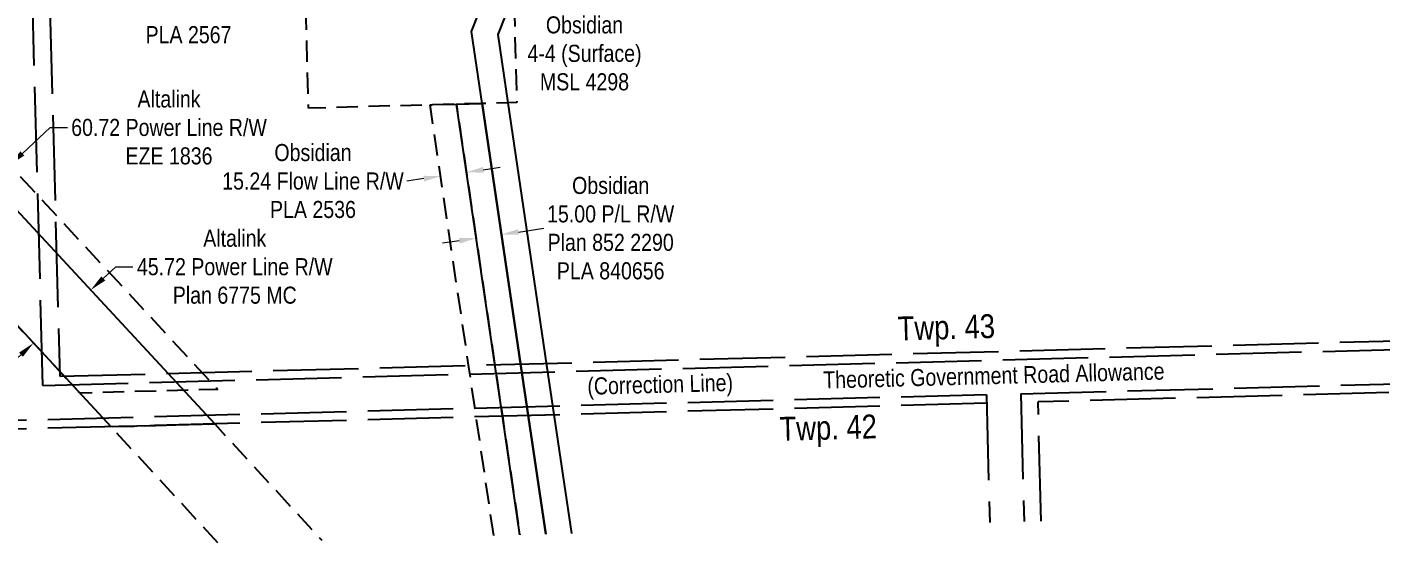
# Model space of a CAD drawing. Extents: x 626623 to 631574, y 5837036 to 5839705.
# Drawn here: x 627570 to 628363, y 5837047 to 5837349 of the extents above; entities that cross this region are included whole.
import ezdxf
from ezdxf.enums import TextEntityAlignment as Align

# ---------------------------------------------------------------- set-up
doc = ezdxf.new("R2010")
doc.units = 0
doc.header["$LTSCALE"] = 5
doc.header["$PDSIZE"] = 0.5
for name, pattern in [('foc-ACCESSROAD', [3.75, 2.5, -1.25]), ('foc-FLOWLINE', [3.75, 2.5, -1.25]), ('foc-UNSURVEYED', [12.5, 10, -2.5])]:
    doc.linetypes.add(name, pattern=pattern)
doc.layers.get('Defpoints').update_dxf_attribs({"color": 9})
for name, color, linetype in [('C-FLOWLINE', 13, 'foc-FLOWLINE'), ('C-RW', 13, 'Continuous'), ('C-WS', 13, 'foc-ACCESSROAD'), ('D-TXT', 6, 'Continuous'), ('F-EZE', 190, 'foc-FLOWLINE'), ('F-RW', 190, 'Continuous'), ('L-ROAD-T', 7, 'Continuous'), ('L-USEC', 7, 'foc-UNSURVEYED')]:
    doc.layers.add(name, color=color, linetype=linetype)
for name, color, linetype, lineweight in [('C-FLOWLINE-T', 13, 'Continuous', 9), ('C-RW-T', 13, 'Continuous', 9), ('C-WS-T', 13, 'Continuous', 9), ('F-EZE-T', 190, 'Continuous', 9), ('F-RW-T', 190, 'Continuous', 9)]:
    doc.layers.add(name, color=color, linetype=linetype, lineweight=lineweight)
doc.styles.add('80CG', font='ARIALN.TTF', dxfattribs={"height": 10})
doc.styles.add('80L', font='ARIALN.TTF', dxfattribs={"height": 10})
doc.dimstyles.new('Compass 5 000', dxfattribs={"dimscale": 5, "dimtxt": 9, "dimasz": 2, "dimexe": 0.2, "dimexo": 0.0625, "dimgap": 0.5, "dimtad": 0, "dimtih": 1, "dimtoh": 1, "dimzin": 0, "dimdsep": 46, "dimtxsty": '80CG', "dimcen": 0.1, "dimse1": 1, "dimse2": 1, "dimclrd": 256, "dimclrt": 256, "dimaunit": 1, "dimadec": 4, "dimazin": 0, "dimtfac": 0.06, "dimtofl": 0, "dimtmove": 0, "dimatfit": 1, "dimfxl": 0.2, "dimtolj": 1, "dimtzin": 0, "dimlwd": -1, "dimarcsym": 0})

# ---------------------------------------------------------------- blocks, each defined once
blk = doc.blocks.new('*D534')
at = {"layer": 'Defpoints', "color": 0, "transparency": 16777216}
for p in [(627559.55, 5837267.96), (627630.73, 5837191.14), (627585.82, 5837149.53)]:
    blk.add_point(p, dxfattribs=at)
at = {"layer": 'F-EZE-T', "transparency": 16777216}
for p, q in [((627566.88, 5837274.76), (627583.24, 5837289.92)), ((627583.24, 5837289.92), (627593.24, 5837289.92)), ((627507.3, 5837219.55), (627499.97, 5837212.76))]:
    blk.add_line(p, q, dxfattribs=at)
for points in [[(627565.75, 5837275.98), (627568.01, 5837273.54), (627559.55, 5837267.96)], [(627506.17, 5837220.78), (627508.44, 5837218.33), (627514.64, 5837226.35)]]:
    blk.add_solid(points, dxfattribs=at)
at = {"layer": 'F-EZE-T', "transparency": 16777216, "insert": (627652.79, 5837289.92), "char_height": 10, "attachment_point": 5, "style": '80CG'}
blk.add_mtext('\\A1;Altalink\\P60.72 Power Line R/W\\PEZE 1836', dxfattribs=at)
blk = doc.blocks.new('*D561')
at = {"layer": 'C-FLOWLINE-T', "transparency": 16777216}
for p, q in [((627836.88, 5837265.16), (627846.77, 5837266.62)), ((627802, 5837260.01), (627792.11, 5837258.55))]:
    blk.add_line(p, q, dxfattribs=at)
for points in [[(627836.63, 5837266.81), (627837.12, 5837263.51), (627826.98, 5837263.7)], [(627801.76, 5837261.66), (627802.25, 5837258.36), (627811.9, 5837261.47)]]:
    blk.add_solid(points, dxfattribs=at)
at = {"layer": 'Defpoints', "color": 0, "transparency": 16777216}
for p in [(627810.75, 5837269.23), (627825.84, 5837271.46), (627811.9, 5837261.47)]:
    blk.add_point(p, dxfattribs=at)
at = {"layer": 'C-FLOWLINE-T', "transparency": 16777216, "insert": (627737.11, 5837258.55), "char_height": 10, "attachment_point": 5, "style": '80CG'}
blk.add_mtext('\\A1;Obsidian\\P15.24 Flow Line R/W\\PPLA 2536', dxfattribs=at)
blk = doc.blocks.new('*D562')
at = {"layer": 'C-RW-T', "transparency": 16777216}
for p, q in [((627597.41, 5837429.7), (627597.15, 5837439.7)), ((627598.2, 5837399.61), (627599.21, 5837360.93)), ((627599.21, 5837360.93), (627609.21, 5837360.93))]:
    blk.add_line(p, q, dxfattribs=at)
for points in [[(627599.08, 5837429.75), (627595.74, 5837429.66), (627597.67, 5837419.71)], [(627599.86, 5837399.65), (627596.53, 5837399.56), (627597.94, 5837409.6)]]:
    blk.add_solid(points, dxfattribs=at)
at = {"layer": 'Defpoints', "color": 0, "transparency": 16777216}
for p in [(627597.67, 5837419.71), (627640.48, 5837420.82), (627640.75, 5837410.72)]:
    blk.add_point(p, dxfattribs=at)
at = {"layer": 'C-RW-T', "transparency": 16777216, "insert": (627664.21, 5837360.93), "char_height": 10, "attachment_point": 5, "style": '80CG', "bg_fill": 3, "box_fill_scale": 1.1, "bg_fill_color": 256, "bg_fill_true_color": 13158600, "bg_fill_transparency": 0}
blk.add_mtext('\\A1;Obsidian\\P10.06 Flow Line R/W\\PPLA 2567', dxfattribs=at)
blk = doc.blocks.new('*D587')
at = {"layer": 'C-RW-T', "transparency": 16777216}
for p, q in [((627857.41, 5837228.74), (627872.39, 5837230.95)), ((627822.79, 5837223.63), (627812.9, 5837222.16))]:
    blk.add_line(p, q, dxfattribs=at)
for points in [[(627857.17, 5837230.39), (627857.65, 5837227.09), (627847.52, 5837227.28)], [(627822.55, 5837225.27), (627823.04, 5837221.98), (627832.68, 5837225.09)]]:
    blk.add_solid(points, dxfattribs=at)
at = {"layer": 'Defpoints', "color": 0, "transparency": 16777216}
for p in [(627847.52, 5837227.28), (627850.83, 5837204.86), (627835.99, 5837202.67)]:
    blk.add_point(p, dxfattribs=at)
at = {"layer": 'C-RW-T', "transparency": 16777216, "insert": (627911.48, 5837230.95), "char_height": 10, "attachment_point": 5, "style": '80CG'}
blk.add_mtext('\\A1;Obsidian\\P15.00 P/L R/W\\PPlan 852 2290\\PPLA 840656', dxfattribs=at)
blk = doc.blocks.new('*D609')
at = {"layer": 'Defpoints', "color": 0, "transparency": 16777216}
for p in [(627565.76, 5837239.2), (627532.23, 5837208.13), (627606.94, 5837194.75)]:
    blk.add_point(p, dxfattribs=at)
at = {"layer": 'F-RW-T', "transparency": 16777216}
for p, q in [((627614.27, 5837201.55), (627621.61, 5837208.35)), ((627621.61, 5837208.35), (627631.61, 5837208.35)), ((627566.08, 5837156.89), (627558.75, 5837150.09))]:
    blk.add_line(p, q, dxfattribs=at)
for points in [[(627613.14, 5837202.77), (627615.41, 5837200.33), (627606.94, 5837194.75)], [(627564.95, 5837158.11), (627567.21, 5837155.67), (627573.42, 5837163.69)]]:
    blk.add_solid(points, dxfattribs=at)
at = {"layer": 'F-RW-T', "transparency": 16777216, "insert": (627691.3, 5837208.35), "char_height": 10, "attachment_point": 5, "style": '80CG'}
blk.add_mtext('\\A1;Altalink\\P45.72 Power Line R/W\\PPlan 6775 MC', dxfattribs=at)

msp = doc.modelspace()

# ---------------------------------------------------------------- linework, layer by layer
at = {"layer": 'C-FLOWLINE', "flags": 128}
msp.add_lwpolyline([(627842.984, 5837050.932), (627833.149, 5837117.541), (627832.882, 5837119.351), (627828.432, 5837149.485), (627805.738, 5837303.181), (627821.091, 5837303.602), (627843.787, 5837149.893), (627848.237, 5837119.76), (627858.339, 5837051.34)], dxfattribs=at)
at = {"layer": 'C-RW'}
for points in [[(627873.44, 5837051.741), (627863.335, 5837120.162), (627858.886, 5837150.295), (627836.192, 5837303.986), (627829.959, 5837346.216), (627853.706, 5837406.415), (627863.485, 5837431.526), (628032.902, 5837616.945), (628130.232, 5837723.948), (628084.9, 5837765.269), (628258.888, 5837955.775)], [(628271.376, 5837947.215), (628106.094, 5837766.24), (628147.721, 5837728.295), (628040.272, 5837610.232), (627881.64, 5837436.365), (627854.732, 5837368.152), (627845.378, 5837344.441), (627851.293, 5837304.383), (627873.984, 5837150.695), (627878.433, 5837120.564), (627888.536, 5837052.143)], [(627858.339, 5837051.34), (627848.237, 5837119.76), (627843.787, 5837149.894), (627821.091, 5837303.602), (627836.192, 5837303.986), (627858.885, 5837150.295), (627863.335, 5837120.162), (627873.44, 5837051.741)]]:
    msp.add_lwpolyline(points, dxfattribs=at)
at = {"layer": 'C-WS', "flags": 128}
msp.add_lwpolyline([(628511.115, 5838175.393), (628535.134, 5838176.031), (628028.598, 5837621.355), (627850.894, 5837426.406), (627853.181, 5837426.468), (627853.328, 5837420.412), (627853.706, 5837406.415), (627854.732, 5837368.152), (627856.438, 5837304.518), (627851.293, 5837304.383), (627836.192, 5837303.986), (627821.091, 5837303.602), (627805.738, 5837303.181), (627734.488, 5837301.26), (627731.718, 5837404.879), (627731.578, 5837410.21), (627731.499, 5837413.15), (627731.418, 5837416.223), (627731.23, 5837423.247), (627808.494, 5837425.274), (627810.362, 5837427.318), (628006.089, 5837641.891), (628510.608, 5838194.359), (628511.115, 5838175.393)], close=True, dxfattribs=at)
at = {"layer": 'F-EZE', "flags": 128}
for points in [[(626805.126, 5838064.26), (626855.906, 5838016.313), (626868.303, 5838004.608), (626881.321, 5837992.317), (626884.432, 5837989.38), (626889.531, 5837984.565), (626908.154, 5837966.978), (626930.427, 5837945.953), (627681.341, 5837136.523), (627600.582, 5837134.371), (627479.1, 5837265.47), (626888.112, 5837903.242), (626719.908, 5838061.991)], [(627681.464, 5837046.638), (627618.779, 5837114.734), (627679.585, 5837116.356), (627742.22, 5837048.253)]]:
    msp.add_lwpolyline(points, dxfattribs=at)
at = {"layer": 'F-RW', "flags": 128}
msp.add_lwpolyline([(626719.908, 5838061.991), (626888.112, 5837903.242), (627479.1, 5837265.47), (627618.779, 5837114.734), (627679.585, 5837116.356), (626920.595, 5837935.429), (626784.669, 5838063.715)], dxfattribs=at)
at = {"layer": 'L-USEC'}
for p, q in [((627578.898, 5837138.873), (627556.221, 5837984.222)), ((627566.263, 5837984.484), (627588.804, 5837144.21)), ((627588.804, 5837144.21), (628391.542, 5837165.549)), ((627578.898, 5837138.873), (628391.676, 5837160.501)), ((628151.644, 5837133.987), (628492.175, 5837143.049)), ((628131.531, 5837133.452), (628133.489, 5837058.654)), ((628151.644, 5837133.988), (628153.602, 5837059.189)), ((628492.308, 5837138.004), (628161.817, 5837129.202)), ((628163.643, 5837059.456), (628161.817, 5837129.227))]:
    msp.add_line(p, q, dxfattribs=at)
for points in [[(628131.529, 5837133.424), (627330.791, 5837112.095), (626646.562, 5837093.871)], [(628131.663, 5837128.398), (627330.925, 5837107.068), (626646.696, 5837088.844)]]:
    msp.add_lwpolyline(points, dxfattribs=at)

# ---------------------------------------------------------------- texts
at = {"layer": 'C-WS-T', "insert": (627896.148, 5837333.312), "char_height": 10, "attachment_point": 5, "style": '80CG'}
msp.add_mtext('\\A1;Obsidian\\P4-4 (Surface)\\PMSL 4298', dxfattribs=at)
at = {"layer": 'D-TXT', "color": 3, "char_height": 14, "attachment_point": 1, "rotation": 1.525674, "style": '80L'}
for s, insert in [('Twp. 43', (628079.382, 5837179.172)), ('Twp. 42', (628010.189, 5837120.4))]:
    msp.add_mtext_dynamic_manual_height_columns(s, width=101.35977, gutter_width=47.483, heights=[0], dxfattribs=dict(at, insert=insert))
at = {"layer": 'L-ROAD-T', "style": '80L'}
for s, p in [('Theoretic Government Road Allowance', (628135.913, 5837144.684)), ('(Correction Line)', (627940.465, 5837139.532))]:
    msp.add_text(s, height=10, rotation=1.524287, dxfattribs=at).set_placement(p, align=Align.MIDDLE_CENTER)

# ---------------------------------------------------------------- dimensions: what is measured, and where the dimension line sits
at = {"layer": 'C-FLOWLINE-T'}
dim = msp.add_linear_dim(base=(627811.897, 5837261.471), p1=(627825.837, 5837271.459), p2=(627810.751, 5837269.232), angle=188.399419, text='Obsidian\\P15.24 Flow Line R/W\\PPLA 2536', dimstyle='Compass 5 000', dxfattribs=at)
dim.commit()
dim.dimension.update_dxf_attribs({"geometry": '*D561', "text_midpoint": (627737.111, 5837258.549), "dimtype": 161})
at = {"layer": 'C-RW-T'}
dim = msp.add_linear_dim(base=(627847.518, 5837227.276), p1=(627835.994, 5837202.669), p2=(627850.828, 5837204.859), angle=8.399344, text='Obsidian\\P15.00 P/L R/W\\PPlan 852 2290\\PPLA 840656', dimstyle='Compass 5 000', dxfattribs=at)
dim.commit()
dim.dimension.update_dxf_attribs({"geometry": '*D587', "text_midpoint": (627911.475, 5837230.948), "dimtype": 161})
at = {"layer": 'F-RW-T'}
dim = msp.add_linear_dim(base=(627606.94, 5837194.752), p1=(627532.231, 5837208.133), p2=(627565.755, 5837239.197), angle=42.819565, text='Altalink\\P45.72 Power Line R/W\\PPlan 6775 MC', dimstyle='Compass 5 000', dxfattribs=at)
dim.commit()
dim.dimension.update_dxf_attribs({"geometry": '*D609', "text_midpoint": (627691.3, 5837208.346), "dimtype": 161})

# ---------------------------------------------------------------- next in the draw order: dimensions: what is measured, and where the dimension line sits
at = {"layer": 'C-RW-T'}
dim = msp.add_linear_dim(base=(627597.672, 5837419.705), p1=(627640.746, 5837410.724), p2=(627640.482, 5837420.825), angle=91.497848, text='Obsidian\\P10.06 Flow Line R/W\\PPLA 2567', dimstyle='Compass 5 000', override={"dimtfill": 1}, dxfattribs=at)
dim.commit()
dim.dimension.update_dxf_attribs({"geometry": '*D562', "text_midpoint": (627664.209, 5837360.927), "dimtype": 161})

# ---------------------------------------------------------------- next in the draw order: dimensions: what is measured, and where the dimension line sits
at = {"layer": 'F-EZE-T'}
dim = msp.add_linear_dim(base=(627559.546, 5837267.963), p1=(627585.82, 5837149.531), p2=(627630.728, 5837191.143), angle=42.818181, text='Altalink\\P60.72 Power Line R/W\\PEZE 1836', dimstyle='Compass 5 000', dxfattribs=at)
dim.commit()
dim.dimension.update_dxf_attribs({"geometry": '*D534', "text_midpoint": (627652.794, 5837289.922), "dimtype": 161})

doc.saveas('drawing.dxf')
